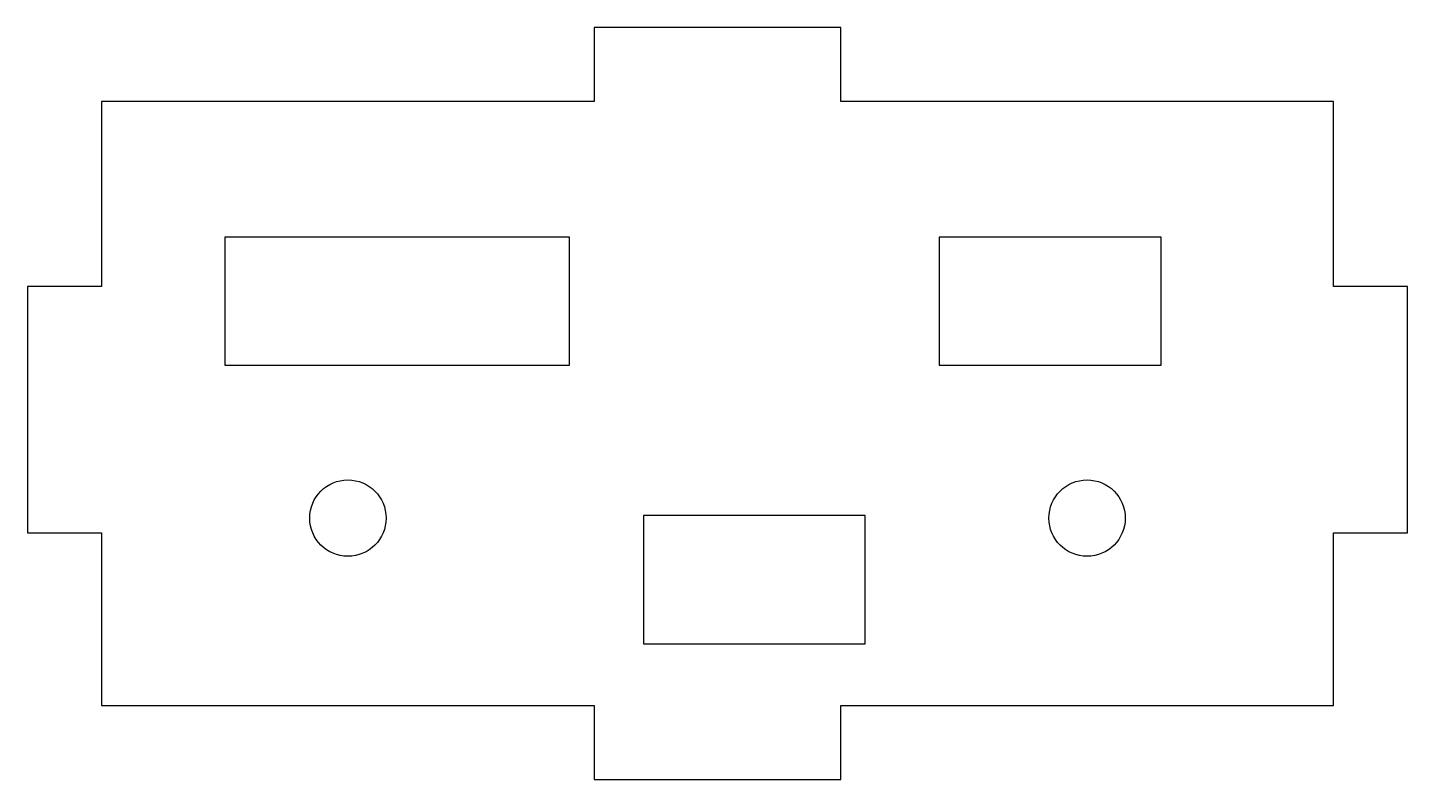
# Model space of a CAD drawing. Header units: millimetres. Extents: x -29.5 to 26.5, y 4.8 to 35.3.
import ezdxf

# ---------------------------------------------------------------- set-up
doc = ezdxf.new("R2010")
doc.units = ezdxf.units.MM

msp = doc.modelspace()

# ---------------------------------------------------------------- linework, layer by layer
at = {"color": 7, "linetype": 'Continuous', "lineweight": 25}
for p, q in [((3.476, 35.338), (-6.524, 35.338)), ((-6.524, 35.338), (-6.524, 32.338)), ((3.476, 32.338), (3.476, 35.338)), ((-6.524, 32.338), (-26.524, 32.338)), ((-26.524, 32.338), (-26.524, 24.838)), ((23.476, 32.338), (3.476, 32.338)), ((23.476, 24.838), (23.476, 32.338)), ((-21.524, 26.838), (-21.524, 21.638)), ((-7.524, 26.838), (-21.524, 26.838)), ((-7.524, 21.638), (-7.524, 26.838)), ((7.476, 26.838), (7.476, 21.638)), ((16.476, 26.838), (7.476, 26.838)), ((16.476, 21.638), (16.476, 26.838)), ((-26.524, 24.838), (-29.524, 24.838)), ((-29.524, 24.838), (-29.524, 14.838)), ((26.476, 24.838), (23.476, 24.838)), ((26.476, 14.838), (26.476, 24.838)), ((-21.524, 21.638), (-7.524, 21.638)), ((7.476, 21.638), (16.476, 21.638)), ((-4.524, 15.538), (-4.524, 10.338)), ((4.476, 15.538), (-4.524, 15.538)), ((4.476, 10.338), (4.476, 15.538)), ((-29.524, 14.838), (-26.524, 14.838)), ((-26.524, 14.838), (-26.524, 7.838)), ((23.476, 7.838), (23.476, 14.838)), ((23.476, 14.838), (26.476, 14.838)), ((-4.524, 10.338), (4.476, 10.338)), ((-26.524, 7.838), (-6.524, 7.838)), ((-6.524, 7.838), (-6.524, 4.838)), ((3.476, 7.838), (23.476, 7.838)), ((3.476, 4.838), (3.476, 7.838)), ((-6.524, 4.838), (3.476, 4.838))]:
    msp.add_line(p, q, dxfattribs=at)
for centre in [(-16.524, 15.438), (13.476, 15.438)]:
    msp.add_circle(centre, 1.55, dxfattribs=at)

doc.saveas('drawing.dxf')
